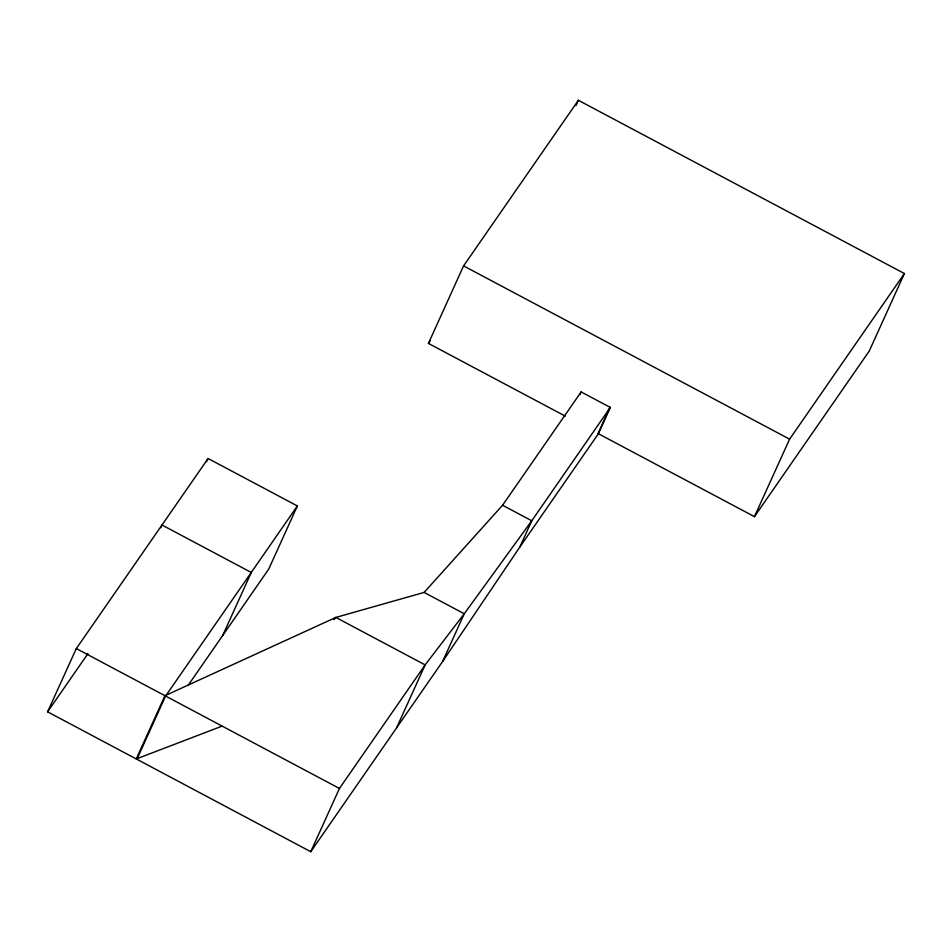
<?xml version="1.0" encoding="UTF-8"?>
<svg xmlns="http://www.w3.org/2000/svg" width="952" height="952" viewBox="0 0 952 952"><rect width="100%" height="100%" fill="white"/><g stroke="black" fill="none" stroke-linecap="round" stroke-linejoin="round"><path stroke-width="1.43" d="M221.995 726.162L136.243 758.97L164.934 695.722L335.842 617.432L424.128 592.418L502.573 505.25L581.136 391.927L610.315 407.432L598.391 433.731L519.828 547.055L442.62 661.473L310.757 851.707L47.6 711.822L76.219 648.728L208.083 458.507L297.381 505.952L165.589 696.031L136.898 759.279L137.433 758.506M160.757 527.694L161.983 525.004L251.28 572.461L222.661 635.555M206.536 461.66L207.762 458.971M297.345 506.012L268.726 569.106L188.068 685.464M565.298 416.143L428.424 343.41L463.576 265.905L578.376 100.293L904.4 273.545L869.247 351.05L754.448 516.65L598.391 433.731M575.948 105.636L578.376 100.293M310.757 851.707L339.447 788.458L425.139 664.889L464.267 613.754L531.763 520.768L610.315 407.432M396.52 727.982L425.139 664.889L335.842 617.432L333.926 619.669M442.62 661.473L464.267 613.754L424.14 592.43M579.947 394.556L581.136 391.927M519.828 547.055L531.763 520.768L502.573 505.25M598.046 433.541L609.97 407.242M754.448 516.65L789.601 439.158L904.4 273.545M47.6 711.822L87.953 653.607M428.424 343.41L430.102 340.971M463.576 265.905L789.601 439.158M76.291 648.574L339.447 788.458"/></g></svg>
